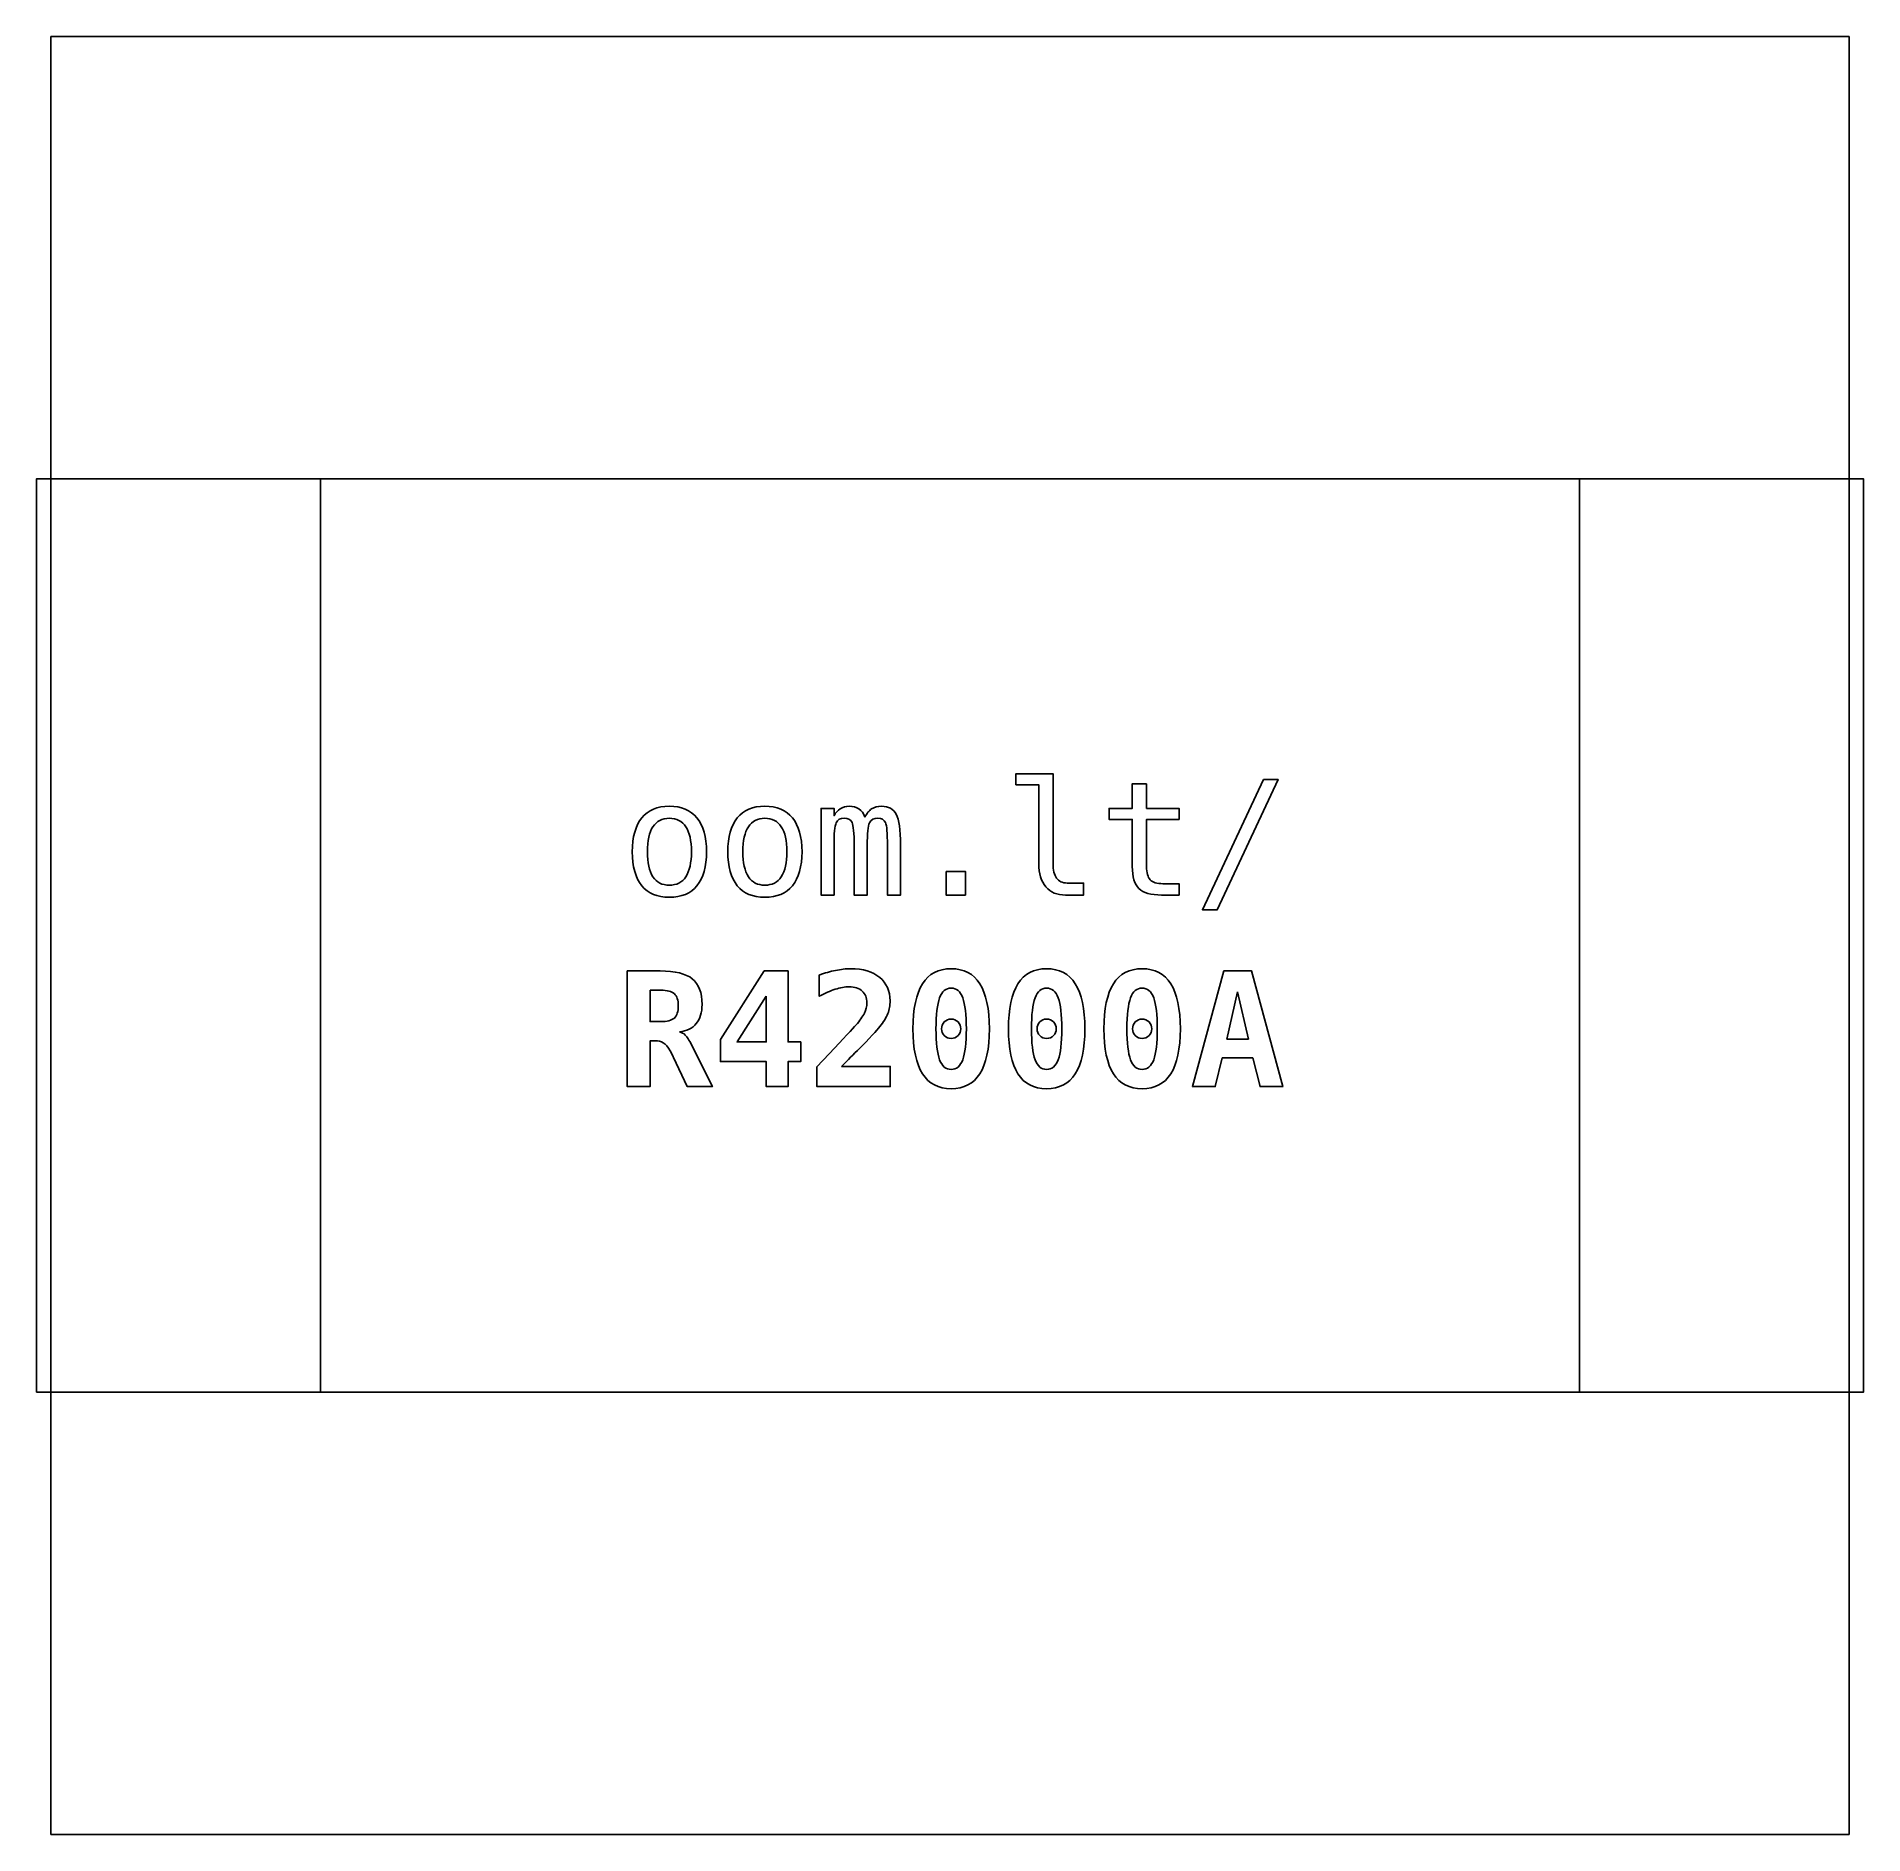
# Model space of a CAD drawing. Extents: x -105.51 to -104.49, y -149 to -148.
import ezdxf

# ---------------------------------------------------------------- set-up
doc = ezdxf.new("R2010")
doc.units = 0
doc.header["$MEASUREMENT"] = 0
doc.layers.add('LAYER_1', color=7, linetype='CONTINUOUS')

msp = doc.modelspace()

# ---------------------------------------------------------------- linework, layer by layer
at = {"layer": 'LAYER_1', "color": 7}
for points in [[(-105.5, -149), (-104.5, -149), (-104.5, -148), (-105.5, -148), (-105.5, -149)], [(-105.508, -148.754), (-104.492, -148.754), (-104.492, -148.246), (-105.508, -148.246), (-105.508, -148.754)], [(-105.35, -148.754), (-104.65, -148.754), (-104.65, -148.246), (-105.35, -148.246), (-105.35, -148.754)]]:
    msp.add_lwpolyline(points, close=True, dxfattribs=at)
at = {"layer": 'LAYER_1'}
for points, knots in [([(-104.9427, -148.46), (-104.9427, -148.4636), (-104.942, -148.4663), (-104.9407, -148.4681), (-104.9407, -148.4681), (-104.9394, -148.4699), (-104.9375, -148.4708), (-104.9349, -148.4708), (-104.9349, -148.4708), (-104.9349, -148.4708), (-104.9257, -148.4708), (-104.9257, -148.4708), (-104.9257, -148.4708), (-104.9257, -148.4708), (-104.9257, -148.4775), (-104.9257, -148.4775), (-104.9257, -148.4775), (-104.9257, -148.4775), (-104.9357, -148.4775), (-104.9357, -148.4775), (-104.9357, -148.4775), (-104.9404, -148.4775), (-104.9441, -148.476), (-104.9467, -148.4729), (-104.9467, -148.4729), (-104.9493, -148.4699), (-104.9506, -148.4656), (-104.9506, -148.46), (-104.9506, -148.46), (-104.9506, -148.46), (-104.9506, -148.4162), (-104.9506, -148.4162), (-104.9506, -148.4162), (-104.9506, -148.4162), (-104.9633, -148.4162), (-104.9633, -148.4162), (-104.9633, -148.4162), (-104.9633, -148.4162), (-104.9633, -148.41), (-104.9633, -148.41), (-104.9633, -148.41), (-104.9633, -148.41), (-104.9427, -148.41), (-104.9427, -148.41), (-104.9427, -148.41), (-104.9427, -148.41), (-104.9427, -148.46), (-104.9427, -148.46)], [0, 0, 0, 0, 0.083333, 0.083333, 0.083333, 0.083333, 0.166667, 0.166667, 0.166667, 0.166667, 0.25, 0.25, 0.25, 0.25, 0.333333, 0.333333, 0.333333, 0.333333, 0.416667, 0.416667, 0.416667, 0.416667, 0.5, 0.5, 0.5, 0.5, 0.583333, 0.583333, 0.583333, 0.583333, 0.666667, 0.666667, 0.666667, 0.666667, 0.75, 0.75, 0.75, 0.75, 0.833333, 0.833333, 0.833333, 0.833333, 0.916667, 0.916667, 0.916667, 0.916667, 1, 1, 1, 1]), ([(-104.8907, -148.4156), (-104.8907, -148.4156), (-104.8907, -148.4293), (-104.8907, -148.4293), (-104.8907, -148.4293), (-104.8907, -148.4293), (-104.8726, -148.4293), (-104.8726, -148.4293), (-104.8726, -148.4293), (-104.8726, -148.4293), (-104.8726, -148.4354), (-104.8726, -148.4354), (-104.8726, -148.4354), (-104.8726, -148.4354), (-104.8907, -148.4354), (-104.8907, -148.4354), (-104.8907, -148.4354), (-104.8907, -148.4354), (-104.8907, -148.4616), (-104.8907, -148.4616), (-104.8907, -148.4616), (-104.8907, -148.4652), (-104.89, -148.4677), (-104.8886, -148.469), (-104.8886, -148.469), (-104.8873, -148.4705), (-104.8849, -148.4712), (-104.8816, -148.4712), (-104.8816, -148.4712), (-104.8816, -148.4712), (-104.8726, -148.4712), (-104.8726, -148.4712), (-104.8726, -148.4712), (-104.8726, -148.4712), (-104.8726, -148.4775), (-104.8726, -148.4775), (-104.8726, -148.4775), (-104.8726, -148.4775), (-104.8823, -148.4775), (-104.8823, -148.4775), (-104.8823, -148.4775), (-104.8883, -148.4775), (-104.8925, -148.4763), (-104.8949, -148.4739), (-104.8949, -148.4739), (-104.8974, -148.4715), (-104.8986, -148.4674), (-104.8986, -148.4616), (-104.8986, -148.4616), (-104.8986, -148.4616), (-104.8986, -148.4354), (-104.8986, -148.4354), (-104.8986, -148.4354), (-104.8986, -148.4354), (-104.9115, -148.4354), (-104.9115, -148.4354), (-104.9115, -148.4354), (-104.9115, -148.4354), (-104.9115, -148.4293), (-104.9115, -148.4293), (-104.9115, -148.4293), (-104.9115, -148.4293), (-104.8986, -148.4293), (-104.8986, -148.4293), (-104.8986, -148.4293), (-104.8986, -148.4293), (-104.8986, -148.4156), (-104.8986, -148.4156), (-104.8986, -148.4156), (-104.8986, -148.4156), (-104.8907, -148.4156), (-104.8907, -148.4156)], [0, 0, 0, 0, 0.055556, 0.055556, 0.055556, 0.055556, 0.111111, 0.111111, 0.111111, 0.111111, 0.166667, 0.166667, 0.166667, 0.166667, 0.222222, 0.222222, 0.222222, 0.222222, 0.277778, 0.277778, 0.277778, 0.277778, 0.333333, 0.333333, 0.333333, 0.333333, 0.388889, 0.388889, 0.388889, 0.388889, 0.444444, 0.444444, 0.444444, 0.444444, 0.5, 0.5, 0.5, 0.5, 0.555556, 0.555556, 0.555556, 0.555556, 0.611111, 0.611111, 0.611111, 0.611111, 0.666667, 0.666667, 0.666667, 0.666667, 0.722222, 0.722222, 0.722222, 0.722222, 0.777778, 0.777778, 0.777778, 0.777778, 0.833333, 0.833333, 0.833333, 0.833333, 0.888889, 0.888889, 0.888889, 0.888889, 0.944444, 0.944444, 0.944444, 0.944444, 1, 1, 1, 1]), ([(-104.8257, -148.4132), (-104.8257, -148.4132), (-104.8175, -148.4132), (-104.8175, -148.4132), (-104.8175, -148.4132), (-104.8175, -148.4132), (-104.8514, -148.4857), (-104.8514, -148.4857), (-104.8514, -148.4857), (-104.8514, -148.4857), (-104.8596, -148.4857), (-104.8596, -148.4857), (-104.8596, -148.4857), (-104.8596, -148.4857), (-104.8257, -148.4132), (-104.8257, -148.4132)], [0, 0, 0, 0, 0.25, 0.25, 0.25, 0.25, 0.5, 0.5, 0.5, 0.5, 0.75, 0.75, 0.75, 0.75, 1, 1, 1, 1]), ([(-105.1561, -148.4281), (-105.1494, -148.4281), (-105.1443, -148.4303), (-105.1407, -148.4346), (-105.1407, -148.4346), (-105.1372, -148.4389), (-105.1354, -148.4452), (-105.1354, -148.4534), (-105.1354, -148.4534), (-105.1354, -148.4617), (-105.1372, -148.4679), (-105.1407, -148.4723), (-105.1407, -148.4723), (-105.1442, -148.4766), (-105.1493, -148.4787), (-105.1561, -148.4787), (-105.1561, -148.4787), (-105.1628, -148.4787), (-105.1679, -148.4766), (-105.1714, -148.4723), (-105.1714, -148.4723), (-105.1749, -148.4679), (-105.1767, -148.4617), (-105.1767, -148.4534), (-105.1767, -148.4534), (-105.1767, -148.4452), (-105.1749, -148.4389), (-105.1714, -148.4346), (-105.1714, -148.4346), (-105.1679, -148.4303), (-105.1628, -148.4281), (-105.1561, -148.4281)], [0, 0, 0, 0, 0.125, 0.125, 0.125, 0.125, 0.25, 0.25, 0.25, 0.25, 0.375, 0.375, 0.375, 0.375, 0.5, 0.5, 0.5, 0.5, 0.625, 0.625, 0.625, 0.625, 0.75, 0.75, 0.75, 0.75, 0.875, 0.875, 0.875, 0.875, 1, 1, 1, 1]), ([(-105.1561, -148.4348), (-105.1601, -148.4348), (-105.1631, -148.4364), (-105.1652, -148.4395), (-105.1652, -148.4395), (-105.1673, -148.4426), (-105.1683, -148.4473), (-105.1683, -148.4534), (-105.1683, -148.4534), (-105.1683, -148.4595), (-105.1673, -148.4642), (-105.1652, -148.4673), (-105.1652, -148.4673), (-105.1631, -148.4705), (-105.1601, -148.472), (-105.1561, -148.472), (-105.1561, -148.472), (-105.152, -148.472), (-105.149, -148.4705), (-105.1469, -148.4673), (-105.1469, -148.4673), (-105.1448, -148.4642), (-105.1438, -148.4595), (-105.1438, -148.4534), (-105.1438, -148.4534), (-105.1438, -148.4473), (-105.1448, -148.4426), (-105.1469, -148.4395), (-105.1469, -148.4395), (-105.149, -148.4364), (-105.152, -148.4348), (-105.1561, -148.4348)], [0, 0, 0, 0, 0.125, 0.125, 0.125, 0.125, 0.25, 0.25, 0.25, 0.25, 0.375, 0.375, 0.375, 0.375, 0.5, 0.5, 0.5, 0.5, 0.625, 0.625, 0.625, 0.625, 0.75, 0.75, 0.75, 0.75, 0.875, 0.875, 0.875, 0.875, 1, 1, 1, 1]), ([(-105.103, -148.4281), (-105.0963, -148.4281), (-105.0912, -148.4303), (-105.0876, -148.4346), (-105.0876, -148.4346), (-105.0841, -148.4389), (-105.0823, -148.4452), (-105.0823, -148.4534), (-105.0823, -148.4534), (-105.0823, -148.4617), (-105.0841, -148.4679), (-105.0876, -148.4723), (-105.0876, -148.4723), (-105.0911, -148.4766), (-105.0962, -148.4787), (-105.103, -148.4787), (-105.103, -148.4787), (-105.1097, -148.4787), (-105.1148, -148.4766), (-105.1183, -148.4723), (-105.1183, -148.4723), (-105.1218, -148.4679), (-105.1236, -148.4617), (-105.1236, -148.4534), (-105.1236, -148.4534), (-105.1236, -148.4452), (-105.1218, -148.4389), (-105.1183, -148.4346), (-105.1183, -148.4346), (-105.1148, -148.4303), (-105.1097, -148.4281), (-105.103, -148.4281)], [0, 0, 0, 0, 0.125, 0.125, 0.125, 0.125, 0.25, 0.25, 0.25, 0.25, 0.375, 0.375, 0.375, 0.375, 0.5, 0.5, 0.5, 0.5, 0.625, 0.625, 0.625, 0.625, 0.75, 0.75, 0.75, 0.75, 0.875, 0.875, 0.875, 0.875, 1, 1, 1, 1]), ([(-105.103, -148.4348), (-105.107, -148.4348), (-105.11, -148.4364), (-105.1121, -148.4395), (-105.1121, -148.4395), (-105.1142, -148.4426), (-105.1152, -148.4473), (-105.1152, -148.4534), (-105.1152, -148.4534), (-105.1152, -148.4595), (-105.1142, -148.4642), (-105.1121, -148.4673), (-105.1121, -148.4673), (-105.11, -148.4705), (-105.107, -148.472), (-105.103, -148.472), (-105.103, -148.472), (-105.0989, -148.472), (-105.0959, -148.4705), (-105.0938, -148.4673), (-105.0938, -148.4673), (-105.0917, -148.4642), (-105.0907, -148.4595), (-105.0907, -148.4534), (-105.0907, -148.4534), (-105.0907, -148.4473), (-105.0917, -148.4426), (-105.0938, -148.4395), (-105.0938, -148.4395), (-105.0959, -148.4364), (-105.0989, -148.4348), (-105.103, -148.4348)], [0, 0, 0, 0, 0.125, 0.125, 0.125, 0.125, 0.25, 0.25, 0.25, 0.25, 0.375, 0.375, 0.375, 0.375, 0.5, 0.5, 0.5, 0.5, 0.625, 0.625, 0.625, 0.625, 0.75, 0.75, 0.75, 0.75, 0.875, 0.875, 0.875, 0.875, 1, 1, 1, 1]), ([(-105.0473, -148.4342), (-105.0463, -148.4321), (-105.0451, -148.4306), (-105.0436, -148.4296), (-105.0436, -148.4296), (-105.0421, -148.4286), (-105.0402, -148.4281), (-105.0381, -148.4281), (-105.0381, -148.4281), (-105.0342, -148.4281), (-105.0315, -148.4296), (-105.0299, -148.4326), (-105.0299, -148.4326), (-105.0283, -148.4356), (-105.0275, -148.4412), (-105.0275, -148.4496), (-105.0275, -148.4496), (-105.0275, -148.4496), (-105.0275, -148.4775), (-105.0275, -148.4775), (-105.0275, -148.4775), (-105.0275, -148.4775), (-105.0348, -148.4775), (-105.0348, -148.4775), (-105.0348, -148.4775), (-105.0348, -148.4775), (-105.0348, -148.4499), (-105.0348, -148.4499), (-105.0348, -148.4499), (-105.0348, -148.4431), (-105.0351, -148.4389), (-105.0359, -148.4372), (-105.0359, -148.4372), (-105.0367, -148.4356), (-105.038, -148.4347), (-105.0401, -148.4347), (-105.0401, -148.4347), (-105.0424, -148.4347), (-105.0439, -148.4356), (-105.0448, -148.4374), (-105.0448, -148.4374), (-105.0456, -148.4391), (-105.046, -148.4433), (-105.046, -148.4499), (-105.046, -148.4499), (-105.046, -148.4499), (-105.046, -148.4775), (-105.046, -148.4775), (-105.046, -148.4775), (-105.046, -148.4775), (-105.0533, -148.4775), (-105.0533, -148.4775), (-105.0533, -148.4775), (-105.0533, -148.4775), (-105.0533, -148.4499), (-105.0533, -148.4499), (-105.0533, -148.4499), (-105.0533, -148.443), (-105.0537, -148.4388), (-105.0545, -148.4371), (-105.0545, -148.4371), (-105.0553, -148.4355), (-105.0568, -148.4347), (-105.0589, -148.4347), (-105.0589, -148.4347), (-105.061, -148.4347), (-105.0625, -148.4356), (-105.0633, -148.4374), (-105.0633, -148.4374), (-105.0641, -148.4391), (-105.0645, -148.4433), (-105.0645, -148.4499), (-105.0645, -148.4499), (-105.0645, -148.4499), (-105.0645, -148.4775), (-105.0645, -148.4775), (-105.0645, -148.4775), (-105.0645, -148.4775), (-105.0717, -148.4775), (-105.0717, -148.4775), (-105.0717, -148.4775), (-105.0717, -148.4775), (-105.0717, -148.4293), (-105.0717, -148.4293), (-105.0717, -148.4293), (-105.0717, -148.4293), (-105.0645, -148.4293), (-105.0645, -148.4293), (-105.0645, -148.4293), (-105.0645, -148.4293), (-105.0645, -148.4334), (-105.0645, -148.4334), (-105.0645, -148.4334), (-105.0636, -148.4317), (-105.0624, -148.4304), (-105.061, -148.4295), (-105.061, -148.4295), (-105.0596, -148.4286), (-105.0579, -148.4281), (-105.0561, -148.4281), (-105.0561, -148.4281), (-105.0539, -148.4281), (-105.0521, -148.4286), (-105.0507, -148.4296), (-105.0507, -148.4296), (-105.0492, -148.4306), (-105.0481, -148.4321), (-105.0473, -148.4342)], [0, 0, 0, 0, 0.037037, 0.037037, 0.037037, 0.037037, 0.074074, 0.074074, 0.074074, 0.074074, 0.111111, 0.111111, 0.111111, 0.111111, 0.148148, 0.148148, 0.148148, 0.148148, 0.185185, 0.185185, 0.185185, 0.185185, 0.222222, 0.222222, 0.222222, 0.222222, 0.259259, 0.259259, 0.259259, 0.259259, 0.296296, 0.296296, 0.296296, 0.296296, 0.333333, 0.333333, 0.333333, 0.333333, 0.37037, 0.37037, 0.37037, 0.37037, 0.407407, 0.407407, 0.407407, 0.407407, 0.444444, 0.444444, 0.444444, 0.444444, 0.481481, 0.481481, 0.481481, 0.481481, 0.518519, 0.518519, 0.518519, 0.518519, 0.555556, 0.555556, 0.555556, 0.555556, 0.592593, 0.592593, 0.592593, 0.592593, 0.62963, 0.62963, 0.62963, 0.62963, 0.666667, 0.666667, 0.666667, 0.666667, 0.703704, 0.703704, 0.703704, 0.703704, 0.740741, 0.740741, 0.740741, 0.740741, 0.777778, 0.777778, 0.777778, 0.777778, 0.814815, 0.814815, 0.814815, 0.814815, 0.851852, 0.851852, 0.851852, 0.851852, 0.888889, 0.888889, 0.888889, 0.888889, 0.925926, 0.925926, 0.925926, 0.925926, 0.962963, 0.962963, 0.962963, 0.962963, 1, 1, 1, 1]), ([(-105.0022, -148.4644), (-105.0022, -148.4644), (-104.9914, -148.4644), (-104.9914, -148.4644), (-104.9914, -148.4644), (-104.9914, -148.4644), (-104.9914, -148.4775), (-104.9914, -148.4775), (-104.9914, -148.4775), (-104.9914, -148.4775), (-105.0022, -148.4775), (-105.0022, -148.4775), (-105.0022, -148.4775), (-105.0022, -148.4775), (-105.0022, -148.4644), (-105.0022, -148.4644)], [0, 0, 0, 0, 0.25, 0.25, 0.25, 0.25, 0.5, 0.5, 0.5, 0.5, 0.75, 0.75, 0.75, 0.75, 1, 1, 1, 1]), ([(-105.0603, -148.5728), (-105.0603, -148.5728), (-105.0332, -148.5728), (-105.0332, -148.5728), (-105.0332, -148.5728), (-105.0332, -148.5728), (-105.0332, -148.584), (-105.0332, -148.584), (-105.0332, -148.584), (-105.0332, -148.584), (-105.074, -148.584), (-105.074, -148.584), (-105.074, -148.584), (-105.074, -148.584), (-105.074, -148.5731), (-105.074, -148.5731), (-105.074, -148.5731), (-105.074, -148.5731), (-105.0672, -148.5658), (-105.0672, -148.5658), (-105.0672, -148.5658), (-105.059, -148.5571), (-105.054, -148.5518), (-105.0523, -148.5498), (-105.0523, -148.5498), (-105.0501, -148.5473), (-105.0486, -148.5451), (-105.0476, -148.5432), (-105.0476, -148.5432), (-105.0467, -148.5413), (-105.0462, -148.5394), (-105.0462, -148.5375), (-105.0462, -148.5375), (-105.0462, -148.5347), (-105.0471, -148.5324), (-105.0488, -148.5309), (-105.0488, -148.5309), (-105.0505, -148.5293), (-105.053, -148.5285), (-105.0562, -148.5285), (-105.0562, -148.5285), (-105.0584, -148.5285), (-105.061, -148.529), (-105.0638, -148.5299), (-105.0638, -148.5299), (-105.0667, -148.5308), (-105.0696, -148.5321), (-105.0727, -148.5338), (-105.0727, -148.5338), (-105.0727, -148.5338), (-105.0727, -148.522), (-105.0727, -148.522), (-105.0727, -148.522), (-105.0696, -148.5209), (-105.0666, -148.52), (-105.0636, -148.5194), (-105.0636, -148.5194), (-105.0607, -148.5188), (-105.0579, -148.5185), (-105.0552, -148.5185), (-105.0552, -148.5185), (-105.0484, -148.5185), (-105.043, -148.5201), (-105.0391, -148.5233), (-105.0391, -148.5233), (-105.0353, -148.5265), (-105.0333, -148.5308), (-105.0333, -148.5363), (-105.0333, -148.5363), (-105.0333, -148.5388), (-105.0337, -148.5412), (-105.0346, -148.5434), (-105.0346, -148.5434), (-105.0354, -148.5456), (-105.0369, -148.5481), (-105.039, -148.5507), (-105.039, -148.5507), (-105.0405, -148.5527), (-105.0446, -148.5571), (-105.0515, -148.5639), (-105.0515, -148.5639), (-105.0552, -148.5676), (-105.0581, -148.5706), (-105.0603, -148.5728)], [0, 0, 0, 0, 0.047619, 0.047619, 0.047619, 0.047619, 0.095238, 0.095238, 0.095238, 0.095238, 0.142857, 0.142857, 0.142857, 0.142857, 0.190476, 0.190476, 0.190476, 0.190476, 0.238095, 0.238095, 0.238095, 0.238095, 0.285714, 0.285714, 0.285714, 0.285714, 0.333333, 0.333333, 0.333333, 0.333333, 0.380952, 0.380952, 0.380952, 0.380952, 0.428571, 0.428571, 0.428571, 0.428571, 0.47619, 0.47619, 0.47619, 0.47619, 0.52381, 0.52381, 0.52381, 0.52381, 0.571429, 0.571429, 0.571429, 0.571429, 0.619048, 0.619048, 0.619048, 0.619048, 0.666667, 0.666667, 0.666667, 0.666667, 0.714286, 0.714286, 0.714286, 0.714286, 0.761905, 0.761905, 0.761905, 0.761905, 0.809524, 0.809524, 0.809524, 0.809524, 0.857143, 0.857143, 0.857143, 0.857143, 0.904762, 0.904762, 0.904762, 0.904762, 0.952381, 0.952381, 0.952381, 0.952381, 1, 1, 1, 1]), ([(-105.0206, -148.5519), (-105.0206, -148.5408), (-105.0188, -148.5324), (-105.0153, -148.5269), (-105.0153, -148.5269), (-105.0118, -148.5213), (-105.0065, -148.5185), (-104.9994, -148.5185), (-104.9994, -148.5185), (-104.9923, -148.5185), (-104.9869, -148.5213), (-104.9834, -148.5268), (-104.9834, -148.5268), (-104.9799, -148.5324), (-104.9781, -148.5408), (-104.9781, -148.5519), (-104.9781, -148.5519), (-104.9781, -148.5631), (-104.9799, -148.5714), (-104.9834, -148.5769), (-104.9834, -148.5769), (-104.9869, -148.5825), (-104.9923, -148.5852), (-104.9994, -148.5852), (-104.9994, -148.5852), (-105.0065, -148.5852), (-105.0118, -148.5825), (-105.0153, -148.5769), (-105.0153, -148.5769), (-105.0188, -148.5714), (-105.0206, -148.563), (-105.0206, -148.5519)], [0, 0, 0, 0, 0.125, 0.125, 0.125, 0.125, 0.25, 0.25, 0.25, 0.25, 0.375, 0.375, 0.375, 0.375, 0.5, 0.5, 0.5, 0.5, 0.625, 0.625, 0.625, 0.625, 0.75, 0.75, 0.75, 0.75, 0.875, 0.875, 0.875, 0.875, 1, 1, 1, 1]), ([(-104.9675, -148.5519), (-104.9675, -148.5408), (-104.9657, -148.5324), (-104.9622, -148.5269), (-104.9622, -148.5269), (-104.9587, -148.5213), (-104.9534, -148.5185), (-104.9463, -148.5185), (-104.9463, -148.5185), (-104.9392, -148.5185), (-104.9338, -148.5213), (-104.9303, -148.5268), (-104.9303, -148.5268), (-104.9268, -148.5324), (-104.925, -148.5408), (-104.925, -148.5519), (-104.925, -148.5519), (-104.925, -148.5631), (-104.9268, -148.5714), (-104.9303, -148.5769), (-104.9303, -148.5769), (-104.9338, -148.5825), (-104.9392, -148.5852), (-104.9463, -148.5852), (-104.9463, -148.5852), (-104.9534, -148.5852), (-104.9587, -148.5825), (-104.9622, -148.5769), (-104.9622, -148.5769), (-104.9657, -148.5714), (-104.9675, -148.563), (-104.9675, -148.5519)], [0, 0, 0, 0, 0.125, 0.125, 0.125, 0.125, 0.25, 0.25, 0.25, 0.25, 0.375, 0.375, 0.375, 0.375, 0.5, 0.5, 0.5, 0.5, 0.625, 0.625, 0.625, 0.625, 0.75, 0.75, 0.75, 0.75, 0.875, 0.875, 0.875, 0.875, 1, 1, 1, 1]), ([(-104.9144, -148.5519), (-104.9144, -148.5408), (-104.9126, -148.5324), (-104.9091, -148.5269), (-104.9091, -148.5269), (-104.9056, -148.5213), (-104.9003, -148.5185), (-104.8932, -148.5185), (-104.8932, -148.5185), (-104.8861, -148.5185), (-104.8807, -148.5213), (-104.8772, -148.5268), (-104.8772, -148.5268), (-104.8737, -148.5324), (-104.8719, -148.5408), (-104.8719, -148.5519), (-104.8719, -148.5519), (-104.8719, -148.5631), (-104.8737, -148.5714), (-104.8772, -148.5769), (-104.8772, -148.5769), (-104.8807, -148.5825), (-104.8861, -148.5852), (-104.8932, -148.5852), (-104.8932, -148.5852), (-104.9003, -148.5852), (-104.9056, -148.5825), (-104.9091, -148.5769), (-104.9091, -148.5769), (-104.9126, -148.5714), (-104.9144, -148.563), (-104.9144, -148.5519)], [0, 0, 0, 0, 0.125, 0.125, 0.125, 0.125, 0.25, 0.25, 0.25, 0.25, 0.375, 0.375, 0.375, 0.375, 0.5, 0.5, 0.5, 0.5, 0.625, 0.625, 0.625, 0.625, 0.75, 0.75, 0.75, 0.75, 0.875, 0.875, 0.875, 0.875, 1, 1, 1, 1]), ([(-105.1504, -148.5536), (-105.1492, -148.5539), (-105.1481, -148.5545), (-105.1472, -148.5554), (-105.1472, -148.5554), (-105.1462, -148.5564), (-105.1451, -148.5582), (-105.1437, -148.5609), (-105.1437, -148.5609), (-105.1437, -148.5609), (-105.1321, -148.584), (-105.1321, -148.584), (-105.1321, -148.584), (-105.1321, -148.584), (-105.1461, -148.584), (-105.1461, -148.584), (-105.1461, -148.584), (-105.1461, -148.584), (-105.1538, -148.5678), (-105.1538, -148.5678), (-105.1538, -148.5678), (-105.154, -148.5673), (-105.1543, -148.5667), (-105.1547, -148.5659), (-105.1547, -148.5659), (-105.157, -148.561), (-105.1597, -148.5586), (-105.1627, -148.5586), (-105.1627, -148.5586), (-105.1627, -148.5586), (-105.1668, -148.5586), (-105.1668, -148.5586), (-105.1668, -148.5586), (-105.1668, -148.5586), (-105.1668, -148.584), (-105.1668, -148.584), (-105.1668, -148.584), (-105.1668, -148.584), (-105.1795, -148.584), (-105.1795, -148.584), (-105.1795, -148.584), (-105.1795, -148.584), (-105.1795, -148.5197), (-105.1795, -148.5197), (-105.1795, -148.5197), (-105.1795, -148.5197), (-105.1611, -148.5197), (-105.1611, -148.5197), (-105.1611, -148.5197), (-105.1529, -148.5197), (-105.1469, -148.5212), (-105.1433, -148.5241), (-105.1433, -148.5241), (-105.1397, -148.527), (-105.1379, -148.5318), (-105.1379, -148.5384), (-105.1379, -148.5384), (-105.1379, -148.5428), (-105.139, -148.5463), (-105.1411, -148.549), (-105.1411, -148.549), (-105.1433, -148.5516), (-105.1464, -148.5531), (-105.1504, -148.5536)], [0, 0, 0, 0, 0.0625, 0.0625, 0.0625, 0.0625, 0.125, 0.125, 0.125, 0.125, 0.1875, 0.1875, 0.1875, 0.1875, 0.25, 0.25, 0.25, 0.25, 0.3125, 0.3125, 0.3125, 0.3125, 0.375, 0.375, 0.375, 0.375, 0.4375, 0.4375, 0.4375, 0.4375, 0.5, 0.5, 0.5, 0.5, 0.5625, 0.5625, 0.5625, 0.5625, 0.625, 0.625, 0.625, 0.625, 0.6875, 0.6875, 0.6875, 0.6875, 0.75, 0.75, 0.75, 0.75, 0.8125, 0.8125, 0.8125, 0.8125, 0.875, 0.875, 0.875, 0.875, 0.9375, 0.9375, 0.9375, 0.9375, 1, 1, 1, 1]), ([(-105.1033, -148.5197), (-105.1033, -148.5197), (-105.09, -148.5197), (-105.09, -148.5197), (-105.09, -148.5197), (-105.09, -148.5197), (-105.09, -148.5592), (-105.09, -148.5592), (-105.09, -148.5592), (-105.09, -148.5592), (-105.083, -148.5592), (-105.083, -148.5592), (-105.083, -148.5592), (-105.083, -148.5592), (-105.083, -148.5701), (-105.083, -148.5701), (-105.083, -148.5701), (-105.083, -148.5701), (-105.09, -148.5701), (-105.09, -148.5701), (-105.09, -148.5701), (-105.09, -148.5701), (-105.09, -148.584), (-105.09, -148.584), (-105.09, -148.584), (-105.09, -148.584), (-105.1022, -148.584), (-105.1022, -148.584), (-105.1022, -148.584), (-105.1022, -148.584), (-105.1022, -148.5701), (-105.1022, -148.5701), (-105.1022, -148.5701), (-105.1022, -148.5701), (-105.1277, -148.5701), (-105.1277, -148.5701), (-105.1277, -148.5701), (-105.1277, -148.5701), (-105.1277, -148.5578), (-105.1277, -148.5578), (-105.1277, -148.5578), (-105.1277, -148.5578), (-105.1033, -148.5197), (-105.1033, -148.5197)], [0, 0, 0, 0, 0.090909, 0.090909, 0.090909, 0.090909, 0.181818, 0.181818, 0.181818, 0.181818, 0.272727, 0.272727, 0.272727, 0.272727, 0.363636, 0.363636, 0.363636, 0.363636, 0.454545, 0.454545, 0.454545, 0.454545, 0.545455, 0.545455, 0.545455, 0.545455, 0.636364, 0.636364, 0.636364, 0.636364, 0.727273, 0.727273, 0.727273, 0.727273, 0.818182, 0.818182, 0.818182, 0.818182, 0.909091, 0.909091, 0.909091, 0.909091, 1, 1, 1, 1]), ([(-104.8478, -148.5197), (-104.8478, -148.5197), (-104.8323, -148.5197), (-104.8323, -148.5197), (-104.8323, -148.5197), (-104.8323, -148.5197), (-104.8149, -148.584), (-104.8149, -148.584), (-104.8149, -148.584), (-104.8149, -148.584), (-104.8276, -148.584), (-104.8276, -148.584), (-104.8276, -148.584), (-104.8276, -148.584), (-104.8316, -148.5681), (-104.8316, -148.5681), (-104.8316, -148.5681), (-104.8316, -148.5681), (-104.8486, -148.5681), (-104.8486, -148.5681), (-104.8486, -148.5681), (-104.8486, -148.5681), (-104.8525, -148.584), (-104.8525, -148.584), (-104.8525, -148.584), (-104.8525, -148.584), (-104.8652, -148.584), (-104.8652, -148.584), (-104.8652, -148.584), (-104.8652, -148.584), (-104.8478, -148.5197), (-104.8478, -148.5197)], [0, 0, 0, 0, 0.125, 0.125, 0.125, 0.125, 0.25, 0.25, 0.25, 0.25, 0.375, 0.375, 0.375, 0.375, 0.5, 0.5, 0.5, 0.5, 0.625, 0.625, 0.625, 0.625, 0.75, 0.75, 0.75, 0.75, 0.875, 0.875, 0.875, 0.875, 1, 1, 1, 1]), ([(-105.1668, -148.5304), (-105.1668, -148.5304), (-105.1668, -148.5479), (-105.1668, -148.5479), (-105.1668, -148.5479), (-105.1668, -148.5479), (-105.1608, -148.5479), (-105.1608, -148.5479), (-105.1608, -148.5479), (-105.1573, -148.5479), (-105.1548, -148.5472), (-105.1533, -148.5459), (-105.1533, -148.5459), (-105.1518, -148.5445), (-105.1511, -148.5423), (-105.1511, -148.5391), (-105.1511, -148.5391), (-105.1511, -148.536), (-105.1518, -148.5338), (-105.1533, -148.5324), (-105.1533, -148.5324), (-105.1548, -148.5311), (-105.1573, -148.5304), (-105.1608, -148.5304), (-105.1608, -148.5304), (-105.1608, -148.5304), (-105.1668, -148.5304), (-105.1668, -148.5304)], [0, 0, 0, 0, 0.142857, 0.142857, 0.142857, 0.142857, 0.285714, 0.285714, 0.285714, 0.285714, 0.428571, 0.428571, 0.428571, 0.428571, 0.571429, 0.571429, 0.571429, 0.571429, 0.714286, 0.714286, 0.714286, 0.714286, 0.857143, 0.857143, 0.857143, 0.857143, 1, 1, 1, 1]), ([(-105.1022, -148.5338), (-105.1022, -148.5338), (-105.1184, -148.5592), (-105.1184, -148.5592), (-105.1184, -148.5592), (-105.1184, -148.5592), (-105.1022, -148.5592), (-105.1022, -148.5592), (-105.1022, -148.5592), (-105.1022, -148.5592), (-105.1022, -148.5338), (-105.1022, -148.5338)], [0, 0, 0, 0, 0.333333, 0.333333, 0.333333, 0.333333, 0.666667, 0.666667, 0.666667, 0.666667, 1, 1, 1, 1]), ([(-104.9994, -148.5293), (-105.0023, -148.5293), (-105.0044, -148.5311), (-105.0058, -148.5347), (-105.0058, -148.5347), (-105.0071, -148.5383), (-105.0078, -148.544), (-105.0078, -148.5519), (-105.0078, -148.5519), (-105.0078, -148.5598), (-105.0071, -148.5655), (-105.0058, -148.5691), (-105.0058, -148.5691), (-105.0044, -148.5727), (-105.0023, -148.5745), (-104.9994, -148.5745), (-104.9994, -148.5745), (-104.9964, -148.5745), (-104.9943, -148.5727), (-104.9929, -148.5691), (-104.9929, -148.5691), (-104.9916, -148.5655), (-104.9909, -148.5598), (-104.9909, -148.5519), (-104.9909, -148.5519), (-104.9909, -148.544), (-104.9916, -148.5383), (-104.9929, -148.5347), (-104.9929, -148.5347), (-104.9943, -148.5311), (-104.9964, -148.5293), (-104.9994, -148.5293)], [0, 0, 0, 0, 0.125, 0.125, 0.125, 0.125, 0.25, 0.25, 0.25, 0.25, 0.375, 0.375, 0.375, 0.375, 0.5, 0.5, 0.5, 0.5, 0.625, 0.625, 0.625, 0.625, 0.75, 0.75, 0.75, 0.75, 0.875, 0.875, 0.875, 0.875, 1, 1, 1, 1]), ([(-104.9463, -148.5293), (-104.9492, -148.5293), (-104.9513, -148.5311), (-104.9527, -148.5347), (-104.9527, -148.5347), (-104.954, -148.5383), (-104.9547, -148.544), (-104.9547, -148.5519), (-104.9547, -148.5519), (-104.9547, -148.5598), (-104.954, -148.5655), (-104.9527, -148.5691), (-104.9527, -148.5691), (-104.9513, -148.5727), (-104.9492, -148.5745), (-104.9463, -148.5745), (-104.9463, -148.5745), (-104.9433, -148.5745), (-104.9412, -148.5727), (-104.9398, -148.5691), (-104.9398, -148.5691), (-104.9385, -148.5655), (-104.9378, -148.5598), (-104.9378, -148.5519), (-104.9378, -148.5519), (-104.9378, -148.544), (-104.9385, -148.5383), (-104.9398, -148.5347), (-104.9398, -148.5347), (-104.9412, -148.5311), (-104.9433, -148.5293), (-104.9463, -148.5293)], [0, 0, 0, 0, 0.125, 0.125, 0.125, 0.125, 0.25, 0.25, 0.25, 0.25, 0.375, 0.375, 0.375, 0.375, 0.5, 0.5, 0.5, 0.5, 0.625, 0.625, 0.625, 0.625, 0.75, 0.75, 0.75, 0.75, 0.875, 0.875, 0.875, 0.875, 1, 1, 1, 1]), ([(-104.8932, -148.5293), (-104.8961, -148.5293), (-104.8982, -148.5311), (-104.8996, -148.5347), (-104.8996, -148.5347), (-104.9009, -148.5383), (-104.9016, -148.544), (-104.9016, -148.5519), (-104.9016, -148.5519), (-104.9016, -148.5598), (-104.9009, -148.5655), (-104.8996, -148.5691), (-104.8996, -148.5691), (-104.8982, -148.5727), (-104.8961, -148.5745), (-104.8932, -148.5745), (-104.8932, -148.5745), (-104.8902, -148.5745), (-104.8881, -148.5727), (-104.8867, -148.5691), (-104.8867, -148.5691), (-104.8854, -148.5655), (-104.8847, -148.5598), (-104.8847, -148.5519), (-104.8847, -148.5519), (-104.8847, -148.544), (-104.8854, -148.5383), (-104.8867, -148.5347), (-104.8867, -148.5347), (-104.8881, -148.5311), (-104.8902, -148.5293), (-104.8932, -148.5293)], [0, 0, 0, 0, 0.125, 0.125, 0.125, 0.125, 0.25, 0.25, 0.25, 0.25, 0.375, 0.375, 0.375, 0.375, 0.5, 0.5, 0.5, 0.5, 0.625, 0.625, 0.625, 0.625, 0.75, 0.75, 0.75, 0.75, 0.875, 0.875, 0.875, 0.875, 1, 1, 1, 1]), ([(-104.8401, -148.5313), (-104.8401, -148.5313), (-104.846, -148.5576), (-104.846, -148.5576), (-104.846, -148.5576), (-104.846, -148.5576), (-104.834, -148.5576), (-104.834, -148.5576), (-104.834, -148.5576), (-104.834, -148.5576), (-104.8401, -148.5313), (-104.8401, -148.5313)], [0, 0, 0, 0, 0.333333, 0.333333, 0.333333, 0.333333, 0.666667, 0.666667, 0.666667, 0.666667, 1, 1, 1, 1]), ([(-105.0047, -148.5519), (-105.0047, -148.5504), (-105.0042, -148.5491), (-105.0032, -148.5481), (-105.0032, -148.5481), (-105.0021, -148.547), (-105.0009, -148.5465), (-104.9994, -148.5465), (-104.9994, -148.5465), (-104.9979, -148.5465), (-104.9966, -148.547), (-104.9955, -148.5481), (-104.9955, -148.5481), (-104.9945, -148.5491), (-104.994, -148.5504), (-104.994, -148.5519), (-104.994, -148.5519), (-104.994, -148.5534), (-104.9945, -148.5547), (-104.9955, -148.5557), (-104.9955, -148.5557), (-104.9966, -148.5567), (-104.9979, -148.5573), (-104.9994, -148.5573), (-104.9994, -148.5573), (-105.0009, -148.5573), (-105.0021, -148.5567), (-105.0032, -148.5557), (-105.0032, -148.5557), (-105.0042, -148.5547), (-105.0047, -148.5534), (-105.0047, -148.5519)], [0, 0, 0, 0, 0.125, 0.125, 0.125, 0.125, 0.25, 0.25, 0.25, 0.25, 0.375, 0.375, 0.375, 0.375, 0.5, 0.5, 0.5, 0.5, 0.625, 0.625, 0.625, 0.625, 0.75, 0.75, 0.75, 0.75, 0.875, 0.875, 0.875, 0.875, 1, 1, 1, 1]), ([(-104.9516, -148.5519), (-104.9516, -148.5504), (-104.9511, -148.5491), (-104.9501, -148.5481), (-104.9501, -148.5481), (-104.949, -148.547), (-104.9478, -148.5465), (-104.9463, -148.5465), (-104.9463, -148.5465), (-104.9448, -148.5465), (-104.9435, -148.547), (-104.9424, -148.5481), (-104.9424, -148.5481), (-104.9414, -148.5491), (-104.9409, -148.5504), (-104.9409, -148.5519), (-104.9409, -148.5519), (-104.9409, -148.5534), (-104.9414, -148.5547), (-104.9424, -148.5557), (-104.9424, -148.5557), (-104.9435, -148.5567), (-104.9448, -148.5573), (-104.9463, -148.5573), (-104.9463, -148.5573), (-104.9478, -148.5573), (-104.949, -148.5567), (-104.9501, -148.5557), (-104.9501, -148.5557), (-104.9511, -148.5547), (-104.9516, -148.5534), (-104.9516, -148.5519)], [0, 0, 0, 0, 0.125, 0.125, 0.125, 0.125, 0.25, 0.25, 0.25, 0.25, 0.375, 0.375, 0.375, 0.375, 0.5, 0.5, 0.5, 0.5, 0.625, 0.625, 0.625, 0.625, 0.75, 0.75, 0.75, 0.75, 0.875, 0.875, 0.875, 0.875, 1, 1, 1, 1]), ([(-104.8985, -148.5519), (-104.8985, -148.5504), (-104.898, -148.5491), (-104.897, -148.5481), (-104.897, -148.5481), (-104.8959, -148.547), (-104.8947, -148.5465), (-104.8932, -148.5465), (-104.8932, -148.5465), (-104.8917, -148.5465), (-104.8904, -148.547), (-104.8893, -148.5481), (-104.8893, -148.5481), (-104.8883, -148.5491), (-104.8878, -148.5504), (-104.8878, -148.5519), (-104.8878, -148.5519), (-104.8878, -148.5534), (-104.8883, -148.5547), (-104.8893, -148.5557), (-104.8893, -148.5557), (-104.8904, -148.5567), (-104.8917, -148.5573), (-104.8932, -148.5573), (-104.8932, -148.5573), (-104.8947, -148.5573), (-104.8959, -148.5567), (-104.897, -148.5557), (-104.897, -148.5557), (-104.898, -148.5547), (-104.8985, -148.5534), (-104.8985, -148.5519)], [0, 0, 0, 0, 0.125, 0.125, 0.125, 0.125, 0.25, 0.25, 0.25, 0.25, 0.375, 0.375, 0.375, 0.375, 0.5, 0.5, 0.5, 0.5, 0.625, 0.625, 0.625, 0.625, 0.75, 0.75, 0.75, 0.75, 0.875, 0.875, 0.875, 0.875, 1, 1, 1, 1])]:
    msp.add_open_spline(points, degree=3, knots=knots, dxfattribs=at)

doc.saveas('drawing.dxf')
